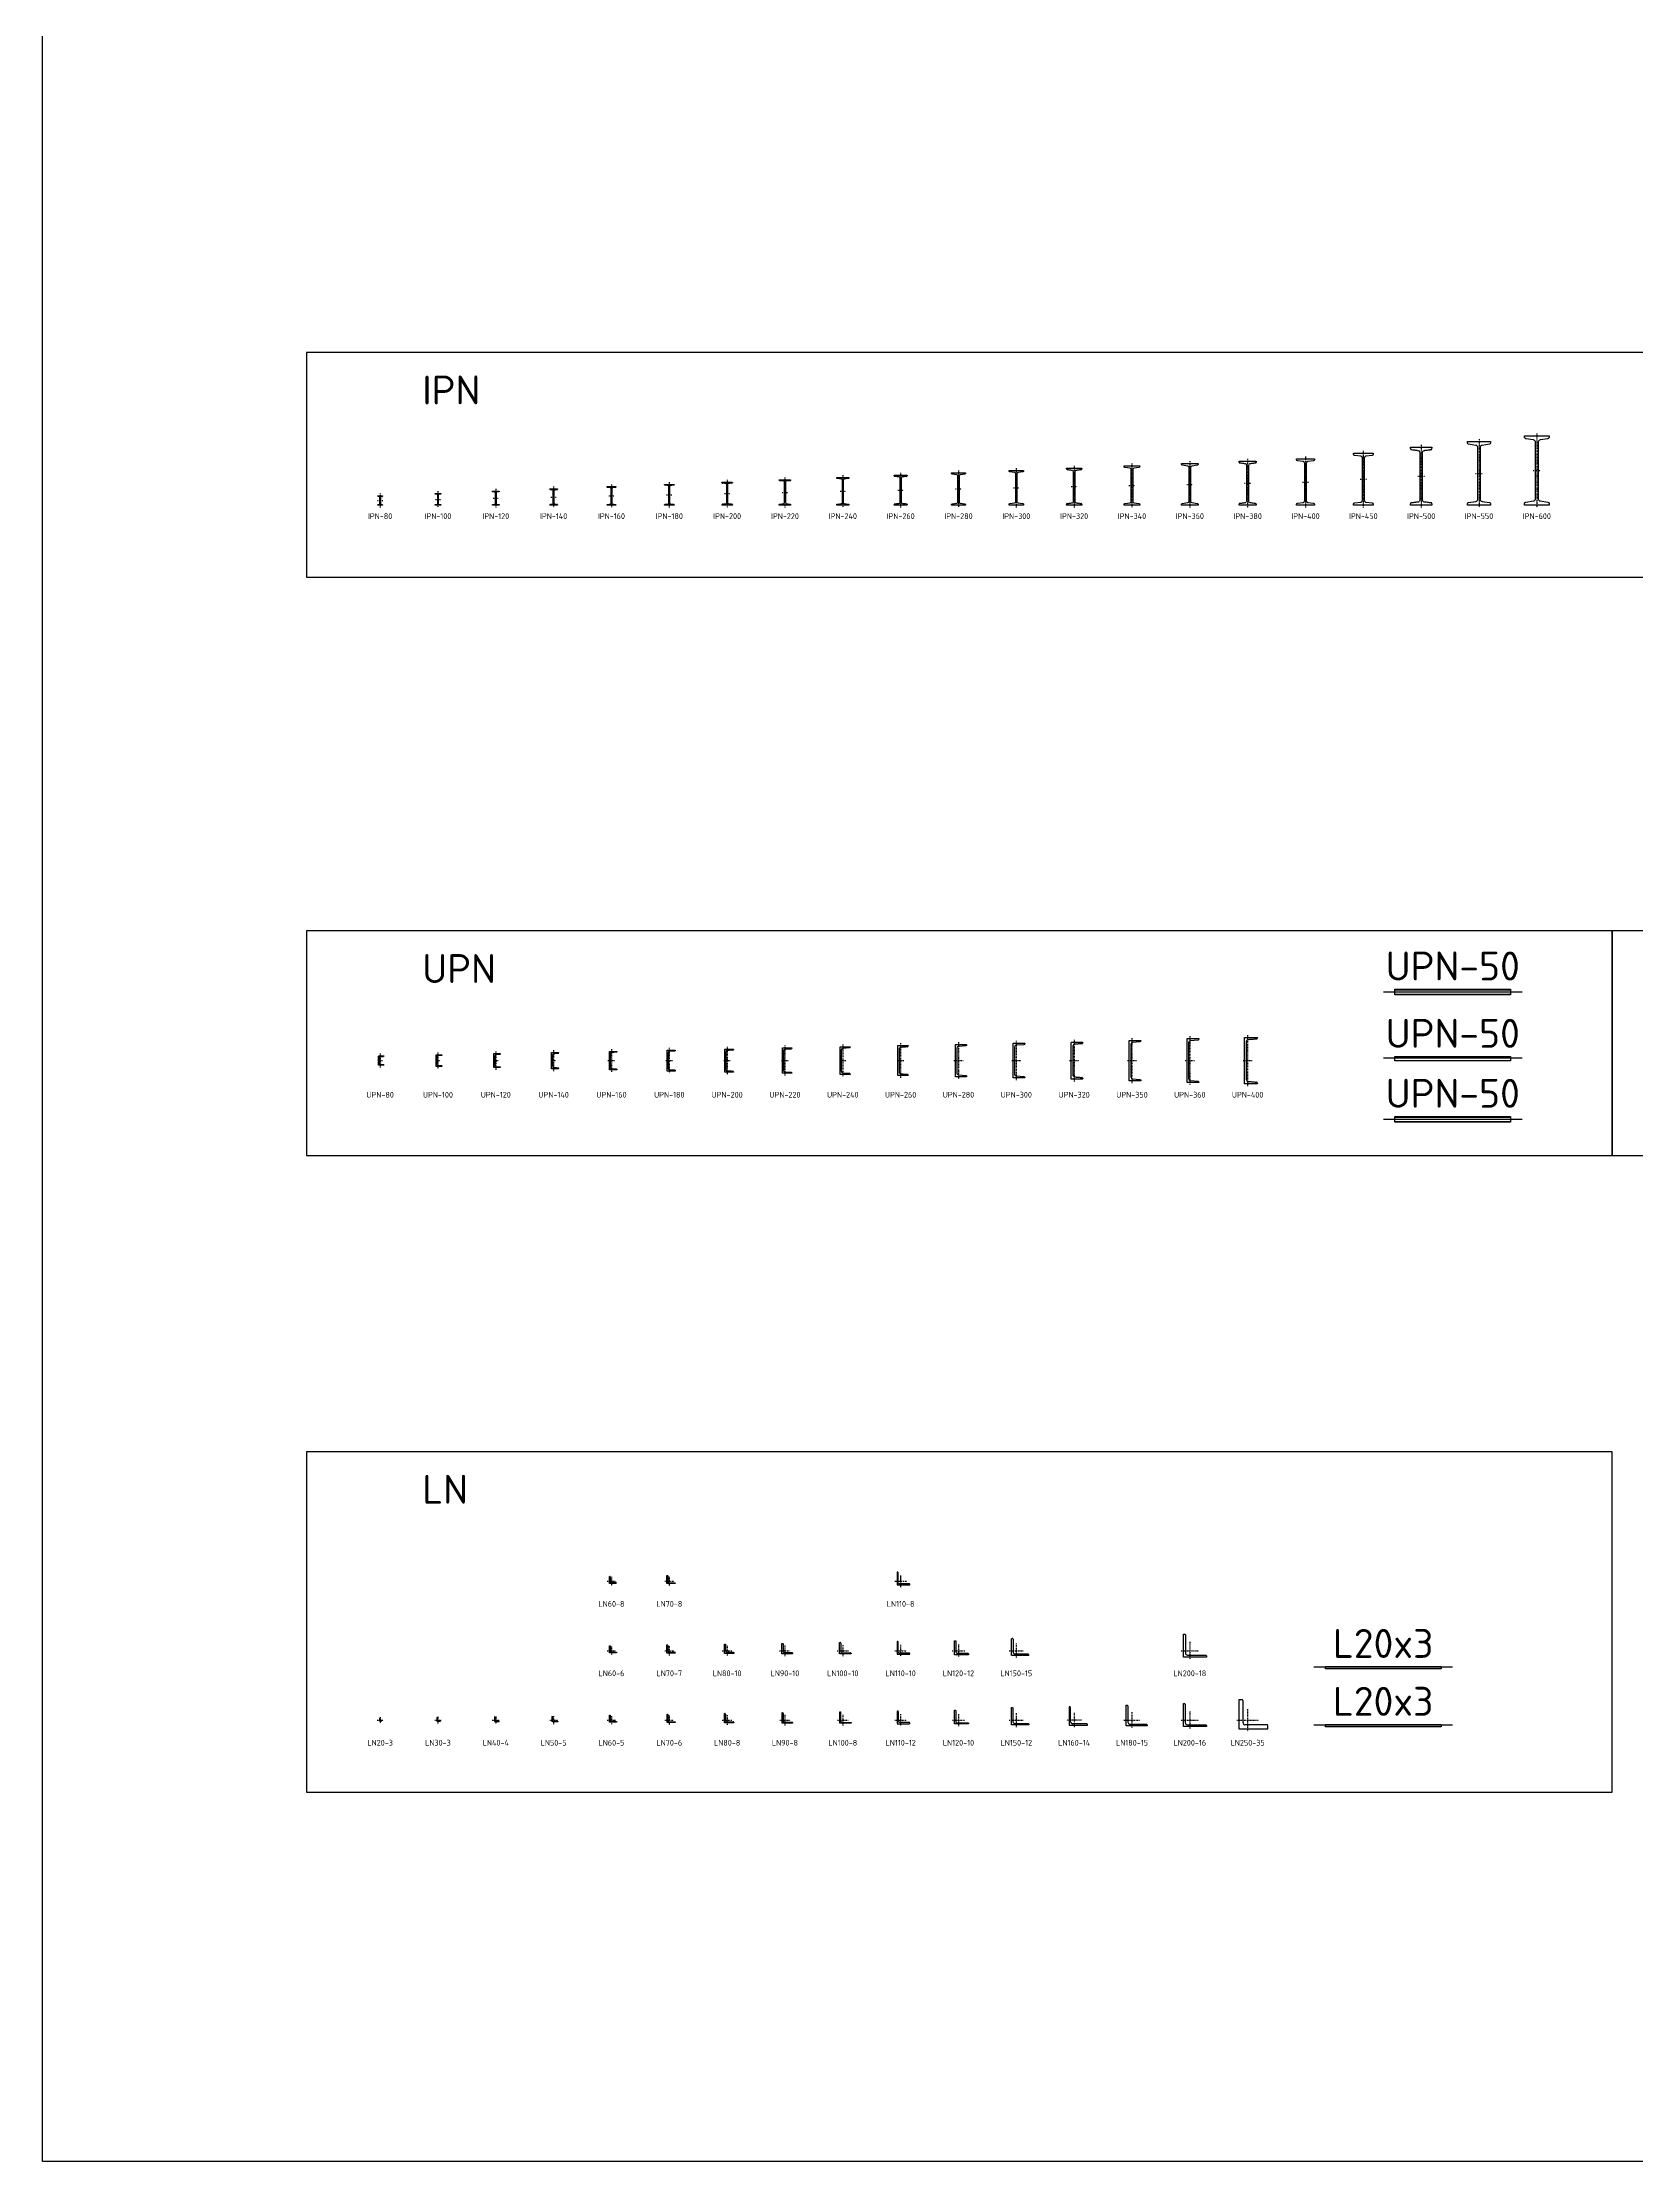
# Model space of a CAD drawing. Header units: millimetres. Extents: x 9508 to 4213564, y -7782 to 156074.
# Drawn here: x 118148 to 131930, y 70498 to 88812 of the extents above; entities that cross this region are included whole.
import ezdxf
from ezdxf.enums import TextEntityAlignment as Align

# ---------------------------------------------------------------- set-up
doc = ezdxf.new("R2010")
doc.units = ezdxf.units.MM
for name, pattern in [('ACAD_ISO10W100', [18, 12, -3, 0, -3]), ('LÍNEAS_OCULTAS2', [4.7625, 3.175, -1.5875]), ('TRAZO_Y_PUNTO2', [12.7, 6.35, -3.175, 0, -3.175])]:
    doc.linetypes.add(name, pattern=pattern)
for name, color, linetype in [('035', 7, 'Continuous'), ('EJES METALICA', 9, 'TRAZO_Y_PUNTO2'), ('EJES SEC', 9, 'TRAZO_Y_PUNTO2'), ('METALICA', 3, 'Continuous'), ('OCULTAS', 1, 'LÍNEAS_OCULTAS2'), ('OCULTAS METALICA', 1, 'LÍNEAS_OCULTAS2'), ('SECCION', 4, 'Continuous'), ('TEXTO', 30, 'Continuous'), ('TEXTO METALICA', 30, 'Continuous')]:
    doc.layers.add(name, color=color, linetype=linetype)
doc.styles.add('ISOCPEUR', font='isocpeur.ttf')
doc.styles.add('TEX_1-100', font='isocpeur.ttf', dxfattribs={"height": 200})
doc.styles.add('TEX_1-20', font='isocpeur.ttf', dxfattribs={"height": 40})

# ---------------------------------------------------------------- blocks, each defined once
blk = doc.blocks.new('UPN-80')
at = {"color": 0, "linetype": 'ByBlock'}
blk.add_lwpolyline([(-8, -23, 0.391021), (-1, -31), (27, -34, -0.391021), (31, -37), (31, -40), (-14, -40), (-14, 40), (31, 40), (31, 37, -0.391021), (27, 34), (-1, 31, 0.391021), (-8, 23)], format="xyb", close=True, dxfattribs=at)
at = {"layer": 'EJES SEC'}
for p, q in [((-20, 0), (20, 0)), ((0, 60), (0, -60))]:
    blk.add_line(p, q, dxfattribs=at)
blk = doc.blocks.new('UPN-100')
at = {"color": 0, "linetype": 'ByBlock'}
blk.add_lwpolyline([(-2, -41), (30, -43, -0.391021), (34, -48), (34, -50), (-15, -50), (-15, 50), (34, 50), (34, 48, -0.391021), (30, 43), (-2, 41, 0.391021), (-10, 32), (-10, -32, 0.391021)], format="xyb", close=True, dxfattribs=at)
at = {"layer": 'EJES SEC'}
for p, q in [((-20, 0), (20, 0)), ((0, 70), (0, -70))]:
    blk.add_line(p, q, dxfattribs=at)
blk = doc.blocks.new('UPN-120')
at = {"color": 0, "linetype": 'ByBlock'}
blk.add_lwpolyline([(-9, -41, 0.391021), (-1, -50), (35, -53, -0.391021), (39, -57), (39, -60), (-16, -60), (-16, 60), (39, 60), (39, 57, -0.391021), (35, 53), (-1, 50, 0.391021), (-9, 41)], format="xyb", close=True, dxfattribs=at)
at = {"layer": 'EJES SEC'}
for p, q in [((-20, 0), (20, 0)), ((0, 80), (0, -80))]:
    blk.add_line(p, q, dxfattribs=at)
blk = doc.blocks.new('UPN-140')
at = {"color": 0, "linetype": 'ByBlock'}
blk.add_lwpolyline([(-10, -49, 0.391021), (-1, -59), (38, -62, -0.391021), (43, -67), (43, -70), (-17, -70), (-17, 70), (43, 70), (43, 67, -0.391021), (38, 62), (-1, 59, 0.391021), (-10, 49)], format="xyb", close=True, dxfattribs=at)
at = {"layer": 'EJES SEC'}
for p, q in [((-20, 0), (20, 0)), ((0, 90), (0, -90))]:
    blk.add_line(p, q, dxfattribs=at)
blk = doc.blocks.new('UPN-160')
at = {"color": 0, "linetype": 'ByBlock'}
blk.add_lwpolyline([(-11, -58, 0.391021), (-1, -68), (42, -72, -0.391021), (47, -77), (47, -80), (-18, -80), (-18, 80), (47, 80), (47, 77, -0.391021), (42, 72), (-1, 68, 0.391021), (-11, 58)], format="xyb", close=True, dxfattribs=at)
at = {"layer": 'EJES SEC'}
for p, q in [((-30, 0), (30, 0)), ((0, 100), (0, -100))]:
    blk.add_line(p, q, dxfattribs=at)
blk = doc.blocks.new('UPN-180')
at = {"color": 0, "linetype": 'ByBlock'}
blk.add_lwpolyline([(-1, -78), (46, -81, -0.391021), (51, -87), (51, -90), (-19, -90), (-19, 90), (51, 90), (51, 87, -0.391021), (46, 81), (-1, 78, 0.391021), (-11, 67), (-11, -67, 0.391021)], format="xyb", close=True, dxfattribs=at)
at = {"layer": 'EJES SEC'}
for p, q in [((-30, 0), (30, 0)), ((0, 110), (0, -110))]:
    blk.add_line(p, q, dxfattribs=at)
blk = doc.blocks.new('UPN-200')
at = {"color": 0, "linetype": 'ByBlock'}
blk.add_lwpolyline([(-12, -76, 0.391021), (-1, -87), (49, -91, -0.391021), (55, -97), (55, -100), (-20, -100), (-20, 100), (55, 100), (55, 97, -0.391021), (49, 91), (-1, 87, 0.391021), (-12, 76)], format="xyb", close=True, dxfattribs=at)
at = {"layer": 'EJES SEC'}
for p, q in [((-30, 0), (30, 0)), ((0, 120), (0, -120))]:
    blk.add_line(p, q, dxfattribs=at)
blk = doc.blocks.new('UPN-220')
at = {"color": 0, "linetype": 'ByBlock'}
blk.add_lwpolyline([(-12, -83, 0.391021), (-1, -96), (53, -100, -0.391021), (59, -107), (59, -110), (-21, -110), (-21, 110), (59, 110), (59, 107, -0.391021), (53, 100), (-1, 96, 0.391021), (-12, 83)], format="xyb", close=True, dxfattribs=at)
at = {"layer": 'EJES SEC'}
for p, q in [((-30, 0), (30, 0)), ((0, 130), (0, -130))]:
    blk.add_line(p, q, dxfattribs=at)
blk = doc.blocks.new('UPN-240')
at = {"color": 0, "linetype": 'ByBlock'}
blk.add_lwpolyline([(-13, -92, 0.391021), (-1, -105), (57, -110, -0.391021), (63, -116), (63, -120), (-22, -120), (-22, 120), (63, 120), (63, 116, -0.391021), (57, 110), (-1, 105, 0.391021), (-13, 92)], format="xyb", close=True, dxfattribs=at)
at = {"layer": 'EJES SEC'}
for p, q in [((-30, 0), (30, 0)), ((0, 140), (0, -140))]:
    blk.add_line(p, q, dxfattribs=at)
blk = doc.blocks.new('UPN-260')
at = {"color": 0, "linetype": 'ByBlock'}
blk.add_lwpolyline([(-14, -100, 0.391021), (-1, -114), (60, -119, -0.391021), (66, -126), (66, -130), (-24, -130), (-24, 130), (66, 130), (66, 126, -0.391021), (60, 119), (-1, 114, 0.391021), (-14, 100)], format="xyb", close=True, dxfattribs=at)
at = {"layer": 'EJES SEC'}
for p, q in [((-30, 0), (30, 0)), ((0, 150), (0, -150))]:
    blk.add_line(p, q, dxfattribs=at)
blk = doc.blocks.new('UPN-280')
at = {"color": 0, "linetype": 'ByBlock'}
blk.add_lwpolyline([(-15, -108, 0.391021), (-1, -123), (63, -128, -0.391021), (70, -136), (70, -140), (-25, -140), (-25, 140), (70, 140), (70, 136, -0.391021), (63, 128), (-1, 123, 0.391021), (-15, 108)], format="xyb", close=True, dxfattribs=at)
at = {"layer": 'EJES SEC'}
for p, q in [((-40, 0), (40, 0)), ((0, 160), (0, -160))]:
    blk.add_line(p, q, dxfattribs=at)
blk = doc.blocks.new('UPN-300')
at = {"color": 0, "linetype": 'ByBlock'}
blk.add_lwpolyline([(-17, -116, 0.391021), (-2, -132), (66, -137, -0.391021), (73, -145), (73, -150), (-27, -150), (-27, 150), (73, 150), (73, 145, -0.391021), (66, 137), (-2, 132, 0.391021), (-17, 116)], format="xyb", close=True, dxfattribs=at)
at = {"layer": 'EJES SEC'}
for p, q in [((-40, 0), (40, 0)), ((0, 170), (0, -170))]:
    blk.add_line(p, q, dxfattribs=at)
blk = doc.blocks.new('UPN-320')
at = {"color": 0, "linetype": 'ByBlock'}
blk.add_lwpolyline([(-12, -123, 0.391021), (4, -141), (66, -146, -0.391021), (74, -155), (74, -160), (-26, -160), (-26, 160), (74, 160), (74, 155, -0.391021), (66, 146), (4, 141, 0.391021), (-12, 123)], format="xyb", close=True, dxfattribs=at)
at = {"layer": 'EJES SEC'}
for p, q in [((-40, 0), (40, 0)), ((0, 180), (0, -180))]:
    blk.add_line(p, q, dxfattribs=at)
blk = doc.blocks.new('UPN-350')
at = {"color": 0, "linetype": 'ByBlock'}
blk.add_lwpolyline([(-10, -141, 0.391021), (5, -157), (69, -162, -0.391021), (76, -170), (76, -175), (-24, -175), (-24, 175), (76, 175), (76, 170, -0.391021), (69, 162), (5, 157, 0.391021), (-10, 141)], format="xyb", close=True, dxfattribs=at)
at = {"layer": 'EJES SEC'}
for p, q in [((0, 195), (0, -195)), ((-40, 0), (40, 0))]:
    blk.add_line(p, q, dxfattribs=at)
blk = doc.blocks.new('UPN-360')
at = {"color": 0, "linetype": 'ByBlock'}
blk.add_lwpolyline([(-10, -156, 0.391021), (4, -172), (71, -177, -0.391021), (78, -185), (78, -190), (-24, -190), (-24, 190), (78, 190), (78, 185, -0.391021), (71, 177), (4, 172, 0.391021), (-10, 156)], format="xyb", close=True, dxfattribs=at)
at = {"layer": 'EJES SEC'}
for p, q in [((0, 210), (0, -210)), ((-40, 0), (40, 0))]:
    blk.add_line(p, q, dxfattribs=at)
blk = doc.blocks.new('UPN-400')
at = {"color": 0, "linetype": 'ByBlock'}
blk.add_lwpolyline([(-12, -162, 0.391021), (4, -180), (75, -186, -0.391021), (84, -195), (84, -200), (-26, -200), (-26, 200), (84, 200), (84, 195, -0.391021), (75, 186), (4, 180, 0.391021), (-12, 162)], format="xyb", close=True, dxfattribs=at)
at = {"layer": 'EJES SEC'}
for p, q in [((0, 220), (0, -220)), ((-40, 0), (40, 0))]:
    blk.add_line(p, q, dxfattribs=at)
blk = doc.blocks.new('UPNalzado estrecho')
at = {"color": 0, "linetype": 'ByBlock'}
blk.add_lwpolyline([(0, 0.0137), (1, 0.0137), (1, -0.0243), (0, -0.0243)], close=True, dxfattribs=at)
at = {"layer": 'EJES METALICA'}
blk.add_line((1.1, 0), (-0.1, 0), dxfattribs=at)
at = {"layer": 'OCULTAS METALICA'}
blk.add_line((0, 0.0087), (1, 0.0087), dxfattribs=at)
at = {"layer": 'TEXTO METALICA', "style": 'ISOCPEUR'}
blk.add_text('UPN-50', height=0.25, dxfattribs=at).set_placement((0.5, 0.0137), align=Align.BOTTOM_CENTER)
blk = doc.blocks.new('LN-50-5')
at = {"color": 0, "linetype": 'ByBlock'}
blk.add_lwpolyline([(32.5, -9, -0.4142136), (36, -12.5), (36, -14), (-14, -14), (-14, 36), (-12.5, 36, -0.4142136), (-9, 32.5), (-9, -2, 0.4142136), (-2, -9)], format="xyb", close=True, dxfattribs=at)
at = {"layer": 'EJES SEC'}
for p, q in [((-34, 0), (34, 0)), ((0, 34), (0, -34))]:
    blk.add_line(p, q, dxfattribs=at)
blk = doc.blocks.new('LN-60-6')
at = {"color": 0, "linetype": 'ByBlock'}
blk.add_lwpolyline([(-17, -17), (-17, 43), (-15, 43, -0.414214), (-11, 39), (-11, -3, 0.414214), (-3, -11), (39, -11, -0.414214), (43, -15), (43, -17)], format="xyb", close=True, dxfattribs=at)
at = {"layer": 'EJES SEC'}
for p, q in [((-37, 0), (37, 0)), ((0, 37), (0, -37))]:
    blk.add_line(p, q, dxfattribs=at)
blk = doc.blocks.new('LN-70-7')
at = {"color": 0, "linetype": 'ByBlock'}
blk.add_lwpolyline([(-20, -20), (-20, 50), (-17, 50, -0.414214), (-13, 46), (-13, -4, 0.414214), (-4, -13), (46, -13, -0.414214), (50, -17), (50, -20)], format="xyb", close=True, dxfattribs=at)
at = {"layer": 'EJES SEC'}
for p, q in [((-40, 0), (40, 0)), ((0, 40), (0, -40))]:
    blk.add_line(p, q, dxfattribs=at)
blk = doc.blocks.new('LN-80-8')
at = {"color": 0, "linetype": 'ByBlock'}
blk.add_lwpolyline([(-23, -23), (-23, 57), (-20, 57, -0.414214), (-15, 52), (-15, -5, 0.414214), (-5, -15), (52, -15, -0.414214), (57, -20), (57, -23)], format="xyb", close=True, dxfattribs=at)
at = {"layer": 'EJES SEC'}
for p, q in [((0, 43), (0, -43)), ((-43, 0), (43, 0))]:
    blk.add_line(p, q, dxfattribs=at)
blk = doc.blocks.new('LN-120-12')
at = {"color": 0, "linetype": 'ByBlock', "ltscale": 5}
blk.add_lwpolyline([(-34, -34), (-34, 86), (-29, 86, -0.414214), (-22, 80), (-22, -9, 0.414214), (-9, -22), (80, -22, -0.414214), (86, -29), (86, -34)], format="xyb", close=True, dxfattribs=at)
at = {"layer": 'EJES SEC'}
for p, q in [((-54, 0), (54, 0)), ((0, 54), (0, -54))]:
    blk.add_line(p, q, dxfattribs=at)
blk = doc.blocks.new('*U235')
at = {"color": 0, "linetype": 'ByBlock'}
blk.add_line((0, 0.00296), (1, 0.00296), dxfattribs=at)
blk.add_lwpolyline([(0, 0.00596), (1, 0.00596), (1, -0.01404), (0, -0.01404)], close=True, dxfattribs=at)
at = {"layer": 'EJES METALICA'}
blk.add_line((1.1, 0), (-0.1, 0), dxfattribs=at)
at = {"layer": 'TEXTO METALICA', "style": 'ISOCPEUR'}
blk.add_text('L20x3', height=0.25, dxfattribs=at).set_placement((0.5, 0.00596), align=Align.BOTTOM_CENTER)
blk = doc.blocks.new('IPN-80')
at = {"color": 0, "linetype": 'ByBlock'}
blk.add_lwpolyline([(-21, -40), (-21, -38, -0.374036), (-19, -35), (-5, -33, 0.374036), (-2, -30), (-2, 30, 0.374036), (-5, 33), (-19, 35, -0.374036), (-21, 38), (-21, 40), (21, 40), (21, 38, -0.374036), (19, 35), (5, 33, 0.374036), (2, 30), (2, -30, 0.374036), (5, -33), (19, -35, -0.374036), (21, -38), (21, -40)], format="xyb", close=True, dxfattribs=at)
at = {"layer": 'EJES SEC'}
for p, q in [((-22, 0), (22, 0)), ((0, 60), (0, -60))]:
    blk.add_line(p, q, dxfattribs=at)
blk = doc.blocks.new('IPN-100')
at = {"color": 0, "linetype": 'ByBlock'}
blk.add_lwpolyline([(-25, -50), (-25, -47, -0.374036), (-23, -45), (-6, -42, 0.374036), (-2, -38), (-2, 38, 0.374036), (-6, 42), (-23, 45, -0.374036), (-25, 47), (-25, 50), (25, 50), (25, 47, -0.374036), (23, 45), (6, 42, 0.374036), (2, 38), (2, -38, 0.374036), (6, -42), (23, -45, -0.374036), (25, -47), (25, -50)], format="xyb", close=True, dxfattribs=at)
at = {"layer": 'EJES SEC'}
for p, q in [((-22, 0), (22, 0)), ((0, 70), (0, -70))]:
    blk.add_line(p, q, dxfattribs=at)
blk = doc.blocks.new('IPN-120')
at = {"color": 0, "linetype": 'ByBlock'}
blk.add_lwpolyline([(-29, -60), (-29, -57, -0.374036), (-26, -54), (-7, -51, 0.374036), (-3, -46), (-3, 46, 0.374036), (-7, 51), (-26, 54, -0.374036), (-29, 57), (-29, 60), (29, 60), (29, 57, -0.374036), (26, 54), (7, 51, 0.374036), (3, 46), (3, -46, 0.374036), (7, -51), (26, -54, -0.374036), (29, -57), (29, -60)], format="xyb", close=True, dxfattribs=at)
at = {"layer": 'EJES SEC'}
for p, q in [((-23, 0), (23, 0)), ((0, 80), (0, -80))]:
    blk.add_line(p, q, dxfattribs=at)
blk = doc.blocks.new('IPN-140')
at = {"color": 0, "linetype": 'ByBlock'}
blk.add_lwpolyline([(33, -70), (-33, -70), (-33, -67, -0.374036), (-30, -63), (-8, -60, 0.374036), (-3, -55), (-3, 55, 0.374036), (-8, 60), (-30, 63, -0.374036), (-33, 67), (-33, 70), (33, 70), (33, 67, -0.374036), (30, 63), (8, 60, 0.374036), (3, 55), (3, -55, 0.374036), (8, -60), (30, -63, -0.374036), (33, -67)], format="xyb", close=True, dxfattribs=at)
at = {"layer": 'EJES SEC'}
for p, q in [((-23, 0), (23, 0)), ((0, 90), (0, -90))]:
    blk.add_line(p, q, dxfattribs=at)
blk = doc.blocks.new('IPN-160')
at = {"color": 0, "linetype": 'ByBlock'}
blk.add_lwpolyline([(37, -80), (-37, -80), (-37, -76, -0.374036), (-34, -73), (-9, -69, 0.374036), (-3, -63), (-3, 63, 0.374036), (-9, 69), (-34, 73, -0.374036), (-37, 76), (-37, 80), (37, 80), (37, 76, -0.374036), (34, 73), (9, 69, 0.374036), (3, 63), (3, -63, 0.374036), (9, -69), (34, -73, -0.374036), (37, -76)], format="xyb", close=True, dxfattribs=at)
at = {"layer": 'EJES SEC'}
for p, q in [((-23, 0), (23, 0)), ((0, 100), (0, -100))]:
    blk.add_line(p, q, dxfattribs=at)
blk = doc.blocks.new('IPN-180')
at = {"color": 0, "linetype": 'ByBlock'}
blk.add_lwpolyline([(41, -90), (-41, -90), (-41, -86, -0.374036), (-37, -82), (-9, -78, 0.374036), (-3, -71), (-3, 71, 0.374036), (-9, 78), (-37, 82, -0.374036), (-41, 86), (-41, 90), (41, 90), (41, 86, -0.374036), (37, 82), (9, 78, 0.374036), (3, 71), (3, -71, 0.374036), (9, -78), (37, -82, -0.374036), (41, -86)], format="xyb", close=True, dxfattribs=at)
at = {"layer": 'EJES SEC'}
for p, q in [((-23, 0), (23, 0)), ((0, 110), (0, -110))]:
    blk.add_line(p, q, dxfattribs=at)
blk = doc.blocks.new('IPN-200')
at = {"color": 0, "linetype": 'ByBlock'}
blk.add_lwpolyline([(45, -100), (-45, -100), (-45, -96, -0.374036), (-41, -91), (-10, -87, 0.374036), (-4, -80), (-4, 80, 0.374036), (-10, 87), (-41, 91, -0.374036), (-45, 96), (-45, 100), (45, 100), (45, 96, -0.374036), (41, 91), (10, 87, 0.374036), (4, 80), (4, -80, 0.374036), (10, -87), (41, -91, -0.374036), (45, -96)], format="xyb", close=True, dxfattribs=at)
at = {"layer": 'EJES SEC'}
for p, q in [((-24, 0), (24, 0)), ((0, 120), (0, -120))]:
    blk.add_line(p, q, dxfattribs=at)
blk = doc.blocks.new('IPN-220')
at = {"color": 0, "linetype": 'ByBlock'}
blk.add_lwpolyline([(-49, -105, -0.374036), (-45, -101), (-11, -96, 0.374036), (-4, -88), (-4, 88, 0.374036), (-11, 96), (-45, 101, -0.374036), (-49, 105), (-49, 110), (49, 110), (49, 105, -0.374036), (45, 101), (11, 96, 0.374036), (4, 88), (4, -88, 0.374036), (11, -96), (45, -101, -0.374036), (49, -105), (49, -110), (-49, -110)], format="xyb", close=True, dxfattribs=at)
at = {"layer": 'EJES SEC'}
for p, q in [((-24, 0), (24, 0)), ((0, 130), (0, -130))]:
    blk.add_line(p, q, dxfattribs=at)
blk = doc.blocks.new('IPN-240')
at = {"color": 0, "linetype": 'ByBlock'}
blk.add_lwpolyline([(53, -120), (-53, -120), (-53, -115, -0.374036), (-49, -110), (-12, -105, 0.374036), (-4, -96), (-4, 96, 0.374036), (-12, 105), (-49, 110, -0.374036), (-53, 115), (-53, 120), (53, 120), (53, 115, -0.374036), (49, 110), (12, 105, 0.374036), (4, 96), (4, -96, 0.374036), (12, -105), (49, -110, -0.374036), (53, -115)], format="xyb", close=True, dxfattribs=at)
at = {"layer": 'EJES SEC'}
for p, q in [((-24, 0), (24, 0)), ((0, 140), (0, -140))]:
    blk.add_line(p, q, dxfattribs=at)
blk = doc.blocks.new('IPN-260')
at = {"color": 0, "linetype": 'ByBlock'}
blk.add_lwpolyline([(57, -130), (-57, -130), (-57, -125, -0.374036), (-52, -119), (-13, -114, 0.374036), (-5, -104), (-5, 104, 0.374036), (-13, 114), (-52, 119, -0.374036), (-57, 125), (-57, 130), (57, 130), (57, 125, -0.374036), (52, 119), (13, 114, 0.374036), (5, 104), (5, -104, 0.374036), (13, -114), (52, -119, -0.374036), (57, -125)], format="xyb", close=True, dxfattribs=at)
at = {"layer": 'EJES SEC'}
for p, q in [((-25, 0), (25, 0)), ((0, 150), (0, -150))]:
    blk.add_line(p, q, dxfattribs=at)
blk = doc.blocks.new('IPN-280')
at = {"color": 0, "linetype": 'ByBlock'}
blk.add_lwpolyline([(60, -140), (-60, -140), (-60, -134, -0.374036), (-54, -128), (-14, -123, 0.374036), (-5, -113), (-5, 113, 0.374036), (-14, 123), (-54, 128, -0.374036), (-60, 134), (-60, 140), (60, 140), (60, 134, -0.374036), (54, 128), (14, 123, 0.374036), (5, 113), (5, -113, 0.374036), (14, -123), (54, -128, -0.374036), (60, -134)], format="xyb", close=True, dxfattribs=at)
at = {"layer": 'EJES SEC'}
for p, q in [((-25, 0), (25, 0)), ((0, 160), (0, -160))]:
    blk.add_line(p, q, dxfattribs=at)
blk = doc.blocks.new('IPN-300')
at = {"color": 0, "linetype": 'ByBlock'}
blk.add_lwpolyline([(62, -150), (-62, -150), (-62, -144, -0.374036), (-57, -137), (-15, -131, 0.374036), (-5, -121), (-5, 121, 0.374036), (-15, 131), (-57, 137, -0.374036), (-62, 144), (-62, 150), (62, 150), (62, 144, -0.374036), (57, 137), (15, 131, 0.374036), (5, 121), (5, -121, 0.374036), (15, -131), (57, -137, -0.374036), (62, -144)], format="xyb", close=True, dxfattribs=at)
at = {"layer": 'EJES SEC'}
for p, q in [((-25, 0), (25, 0)), ((0, 170), (0, -170))]:
    blk.add_line(p, q, dxfattribs=at)
blk = doc.blocks.new('IPN-320')
at = {"color": 0, "linetype": 'ByBlock'}
blk.add_lwpolyline([(66, -160), (-66, -160), (-66, -153, -0.374036), (-60, -146), (-16, -140, 0.374036), (-6, -129), (-6, 129, 0.374036), (-16, 140), (-60, 146, -0.374036), (-66, 153), (-66, 160), (66, 160), (66, 153, -0.374036), (60, 146), (16, 140, 0.374036), (6, 129), (6, -129, 0.374036), (16, -140), (60, -146, -0.374036), (66, -153)], format="xyb", close=True, dxfattribs=at)
at = {"layer": 'EJES SEC'}
for p, q in [((-26, 0), (26, 0)), ((0, 180), (0, -180))]:
    blk.add_line(p, q, dxfattribs=at)
blk = doc.blocks.new('IPN-340')
at = {"color": 0, "linetype": 'ByBlock'}
blk.add_lwpolyline([(68, -170), (-68, -170), (-68, -163, -0.374036), (-62, -156), (-17, -149, 0.374036), (-6, -137), (-6, 137, 0.374036), (-17, 149), (-62, 156, -0.374036), (-68, 163), (-68, 170), (68, 170), (68, 163, -0.374036), (62, 156), (17, 149, 0.374036), (6, 137), (6, -137, 0.374036), (17, -149), (62, -156, -0.374036), (68, -163)], format="xyb", close=True, dxfattribs=at)
at = {"layer": 'EJES SEC'}
for p, q in [((0, 190), (0, -190)), ((-26, 0), (26, 0))]:
    blk.add_line(p, q, dxfattribs=at)
blk = doc.blocks.new('IPN-360')
at = {"color": 0, "linetype": 'ByBlock'}
blk.add_lwpolyline([(72, -180), (-72, -180), (-72, -172, -0.374036), (-65, -165), (-18, -158, 0.374036), (-6, -145), (-6, 145, 0.374036), (-18, 158), (-65, 165, -0.374036), (-72, 172), (-72, 180), (72, 180), (72, 172, -0.374036), (65, 165), (18, 158, 0.374036), (6, 145), (6, -145, 0.374036), (18, -158), (65, -165, -0.374036), (72, -172)], format="xyb", close=True, dxfattribs=at)
at = {"layer": 'EJES SEC'}
for p, q in [((0, 200), (0, -200)), ((-26, 0), (26, 0))]:
    blk.add_line(p, q, dxfattribs=at)
blk = doc.blocks.new('IPN-380')
at = {"color": 0, "linetype": 'ByBlock'}
blk.add_lwpolyline([(74, -190), (-74, -190), (-74, -182, -0.374036), (-67, -174), (-19, -167, 0.374036), (-7, -153), (-7, 153, 0.374036), (-19, 167), (-67, 174, -0.374036), (-74, 182), (-74, 190), (74, 190), (74, 182, -0.374036), (67, 174), (19, 167, 0.374036), (7, 153), (7, -153, 0.374036), (19, -167), (67, -174, -0.374036), (74, -182)], format="xyb", close=True, dxfattribs=at)
at = {"layer": 'EJES SEC'}
for p, q in [((0, 210), (0, -210)), ((-27, 0), (27, 0))]:
    blk.add_line(p, q, dxfattribs=at)
blk = doc.blocks.new('IPN-400')
at = {"color": 0, "linetype": 'ByBlock'}
blk.add_lwpolyline([(77, -200), (-77, -200), (-77, -191, -0.374036), (-70, -183), (-20, -176, 0.374036), (-7, -161), (-7, 161, 0.374036), (-20, 176), (-70, 183, -0.374036), (-77, 191), (-77, 200), (77, 200), (77, 191, -0.374036), (70, 183), (20, 176, 0.374036), (7, 161), (7, -161, 0.374036), (20, -176), (70, -183, -0.374036), (77, -191)], format="xyb", close=True, dxfattribs=at)
at = {"layer": 'EJES SEC'}
for p, q in [((0, 220), (0, -220)), ((-27, 0), (27, 0))]:
    blk.add_line(p, q, dxfattribs=at)
blk = doc.blocks.new('IPN-450')
at = {"color": 0, "linetype": 'ByBlock'}
blk.add_lwpolyline([(85, -225), (-85, -225), (-85, -215, -0.374036), (-77, -205), (-22, -198, 0.374036), (-8, -182), (-8, 182, 0.374036), (-22, 198), (-77, 205, -0.374036), (-85, 215), (-85, 225), (85, 225), (85, 215, -0.374036), (77, 205), (22, 198, 0.374036), (8, 182), (8, -182, 0.374036), (22, -198), (77, -205, -0.374036), (85, -215)], format="xyb", close=True, dxfattribs=at)
at = {"layer": 'EJES SEC'}
for p, q in [((0, 245), (0, -245)), ((-28, 0), (28, 0))]:
    blk.add_line(p, q, dxfattribs=at)
blk = doc.blocks.new('IPN-500')
at = {"color": 0, "linetype": 'ByBlock'}
blk.add_lwpolyline([(92, -250), (-92, -250), (-92, -239, -0.374036), (-83, -228), (-25, -220, 0.374036), (-9, -202), (-9, 202, 0.374036), (-25, 220), (-83, 228, -0.374036), (-92, 239), (-92, 250), (92, 250), (92, 239, -0.374036), (83, 228), (25, 220, 0.374036), (9, 202), (9, -202, 0.374036), (25, -220), (83, -228, -0.374036), (92, -239)], format="xyb", close=True, dxfattribs=at)
at = {"layer": 'EJES SEC'}
for p, q in [((0, 270), (0, -270)), ((-29, 0), (29, 0))]:
    blk.add_line(p, q, dxfattribs=at)
blk = doc.blocks.new('IPN-550')
at = {"color": 0, "linetype": 'ByBlock'}
blk.add_lwpolyline([(100, -275), (-100, -275), (-100, -262, -0.374036), (-90, -251), (-26, -242, 0.374036), (-10, -223), (-10, 223, 0.374036), (-26, 242), (-90, 251, -0.374036), (-100, 262), (-100, 275), (100, 275), (100, 262, -0.374036), (90, 251), (26, 242, 0.374036), (9, 223), (9, -223, 0.374036), (26, -242), (90, -251, -0.374036), (100, -262)], format="xyb", close=True, dxfattribs=at)
at = {"layer": 'EJES SEC'}
for p, q in [((0, 295), (0, -295)), ((-30, 0), (29, 0))]:
    blk.add_line(p, q, dxfattribs=at)
blk = doc.blocks.new('IPN-600')
at = {"color": 0, "linetype": 'ByBlock'}
blk.add_lwpolyline([(108, -300), (-108, -300), (-108, -286, -0.374036), (-96, -274), (-29, -264, 0.374036), (-11, -243), (-11, 243, 0.374036), (-29, 264), (-96, 274, -0.374036), (-108, 286), (-108, 300), (108, 300), (108, 286, -0.374036), (96, 274), (29, 264, 0.374036), (11, 243), (11, -243, 0.374036), (29, -264), (96, -274, -0.374036), (108, -286)], format="xyb", close=True, dxfattribs=at)
at = {"layer": 'EJES SEC'}
for p, q in [((0, 320), (0, -320)), ((-31, 0), (31, 0))]:
    blk.add_line(p, q, dxfattribs=at)
blk = doc.blocks.new('LN-160-14')
at = {"color": 0, "linetype": 'ByBlock'}
blk.add_lwpolyline([(-44.5, 115.5), (-44.5, -44.5), (115.5, -44.5), (115.5, -39, 0.4142136), (107, -30.5), (-13.5, -30.5, -0.4142136), (-30.5, -13.5), (-30.5, 107, 0.4142136), (-39, 115.5)], format="xyb", close=True, dxfattribs=at)
at = {"layer": 'EJES SEC'}
for p, q in [((64.5, 0), (-64.5, 0)), ((0, 64.5), (0, -64.5))]:
    blk.add_line(p, q, dxfattribs=at)
blk = doc.blocks.new('LN-20-3')
at = {"color": 0, "linetype": 'ByBlock'}
blk.add_lwpolyline([(-5.96, 14.04), (-5.96, -5.96), (14.04, -5.96), (14.04, -4.96, 0.41421356), (12.04, -2.96), (0.54, -2.96, -0.41421356), (-2.96, 0.54), (-2.96, 12.04, 0.41421356), (-4.96, 14.04)], format="xyb", close=True, dxfattribs=at)
at = {"layer": 'EJES SEC'}
for p, q in [((-25.96, 0), (25.96, 0)), ((0, 25.96), (0, -25.96))]:
    blk.add_line(p, q, dxfattribs=at)
blk = doc.blocks.new('LN-30-3')
at = {"color": 0, "linetype": 'ByBlock'}
blk.add_lwpolyline([(-8.35, 21.65), (-8.35, -8.35), (21.65, -8.35), (21.65, -7.85, 0.41421356), (19.15, -5.35), (-0.35, -5.35, -0.41421356), (-5.35, -0.35), (-5.35, 19.15, 0.41421356), (-7.85, 21.65)], format="xyb", close=True, dxfattribs=at)
at = {"layer": 'EJES SEC'}
for p, q in [((-28.35, 0), (28.35, 0)), ((0, 28.35), (0, -28.35))]:
    blk.add_line(p, q, dxfattribs=at)
blk = doc.blocks.new('LN-40-4')
at = {"color": 0, "linetype": 'ByBlock'}
blk.add_lwpolyline([(-11.2, 28.8), (-11.2, -11.2), (28.8, -11.2), (28.8, -10.2, 0.4142136), (25.8, -7.2), (-1.2, -7.2, -0.4142136), (-7.2, -1.2), (-7.2, 25.8, 0.4142136), (-10.2, 28.8)], format="xyb", close=True, dxfattribs=at)
at = {"layer": 'EJES SEC'}
for p, q in [((-31.2, 0), (31.2, 0)), ((0, 31.2), (0, -31.2))]:
    blk.add_line(p, q, dxfattribs=at)
blk = doc.blocks.new('LN-60-5')
at = {"color": 0, "linetype": 'ByBlock'}
blk.add_lwpolyline([(-16, -16), (-16, 44), (-15, 44, -0.414214), (-11, 40), (-11, -3, 0.414214), (-3, -11), (40, -11, -0.414214), (44, -15), (44, -16)], format="xyb", close=True, dxfattribs=at)
at = {"layer": 'EJES SEC'}
for p, q in [((-36, 0), (36, 0)), ((0, 36), (0, -36))]:
    blk.add_line(p, q, dxfattribs=at)
blk = doc.blocks.new('LN-60-8')
at = {"color": 0, "linetype": 'ByBlock'}
blk.add_lwpolyline([(-18, -18), (-18, 42), (-14, 42, -0.414214), (-10, 38), (-10, -2, 0.414214), (-2, -10), (38, -10, -0.414214), (42, -14), (42, -18)], format="xyb", close=True, dxfattribs=at)
at = {"layer": 'EJES SEC'}
for p, q in [((-38, 0), (38, 0)), ((0, 38), (0, -38))]:
    blk.add_line(p, q, dxfattribs=at)
blk = doc.blocks.new('LN-70-6')
at = {"color": 0, "linetype": 'ByBlock'}
blk.add_lwpolyline([(-19, -19), (-19, 51), (-18, 51, -0.414214), (-13, 46), (-13, -4, 0.414214), (-4, -13), (46, -13, -0.414214), (51, -18), (51, -19)], format="xyb", close=True, dxfattribs=at)
at = {"layer": 'EJES SEC'}
for p, q in [((-39, 0), (39, 0)), ((0, 39), (0, -39))]:
    blk.add_line(p, q, dxfattribs=at)
blk = doc.blocks.new('LN-70-8')
at = {"color": 0, "linetype": 'ByBlock'}
blk.add_lwpolyline([(-20, -20), (-20, 50), (-17, 50, -0.414214), (-12, 45), (-12, -3, 0.414214), (-3, -12), (45, -12, -0.414214), (50, -17), (50, -20)], format="xyb", close=True, dxfattribs=at)
at = {"layer": 'EJES SEC'}
for p, q in [((-40, 0), (40, 0)), ((0, 40), (0, -40))]:
    blk.add_line(p, q, dxfattribs=at)
blk = doc.blocks.new('LN-80-10')
at = {"color": 0, "linetype": 'ByBlock'}
blk.add_lwpolyline([(-23, -23), (-23, 57), (-18, 57, -0.414214), (-13, 52), (-13, -3, 0.414214), (-3, -13), (52, -13, -0.414214), (57, -18), (57, -23)], format="xyb", close=True, dxfattribs=at)
at = {"layer": 'EJES SEC'}
for p, q in [((-43, 0), (43, 0)), ((0, 43), (0, -43))]:
    blk.add_line(p, q, dxfattribs=at)
blk = doc.blocks.new('LN-90-8')
at = {"color": 0, "linetype": 'ByBlock'}
blk.add_lwpolyline([(-25, -25), (-25, 65), (-22, 65, -0.414214), (-17, 60), (-17, -6, 0.414214), (-6, -17), (60, -17, -0.414214), (65, -22), (65, -25)], format="xyb", close=True, dxfattribs=at)
at = {"layer": 'EJES SEC'}
for p, q in [((-45, 0), (45, 0)), ((0, 45), (0, -45))]:
    blk.add_line(p, q, dxfattribs=at)
blk = doc.blocks.new('LN-90-10')
at = {"color": 0, "linetype": 'ByBlock'}
blk.add_lwpolyline([(-26, -26), (-26, 64), (-21, 64, -0.414214), (-16, 59), (-16, -5, 0.414214), (-5, -16), (59, -16, -0.414214), (64, -21), (64, -26)], format="xyb", close=True, dxfattribs=at)
at = {"layer": 'EJES SEC'}
for p, q in [((-46, 0), (46, 0)), ((0, 46), (0, -46))]:
    blk.add_line(p, q, dxfattribs=at)
blk = doc.blocks.new('LN-100-8')
at = {"color": 0, "linetype": 'ByBlock'}
blk.add_lwpolyline([(-27, -27), (-27, 73), (-25, 73, -0.414214), (-19, 67), (-19, -7, 0.414214), (-7, -19), (67, -19, -0.414214), (73, -25), (73, -27)], format="xyb", close=True, dxfattribs=at)
at = {"layer": 'EJES SEC'}
for p, q in [((-47, 0), (47, 0)), ((0, 47), (0, -47))]:
    blk.add_line(p, q, dxfattribs=at)
blk = doc.blocks.new('LN-120-10')
at = {"color": 0, "linetype": 'ByBlock'}
blk.add_lwpolyline([(-33, -33), (-33, 87), (-30, 87, -0.414214), (-23, 80), (-23, -10, 0.414214), (-10, -23), (80, -23, -0.414214), (87, -30), (87, -33)], format="xyb", close=True, dxfattribs=at)
at = {"layer": 'EJES SEC'}
for p, q in [((-53, 0), (53, 0)), ((0, 53), (0, -53))]:
    blk.add_line(p, q, dxfattribs=at)
blk = doc.blocks.new('LN-150-12')
at = {"color": 0, "linetype": 'ByBlock'}
blk.add_lwpolyline([(-41, -41), (-41, 109), (-37, 109, -0.414214), (-29, 101), (-29, -13, 0.414214), (-13, -29), (101, -29, -0.414214), (109, -37), (109, -41)], format="xyb", close=True, dxfattribs=at)
at = {"layer": 'EJES SEC'}
for p, q in [((-61, 0), (61, 0)), ((0, 61), (0, -61))]:
    blk.add_line(p, q, dxfattribs=at)
blk = doc.blocks.new('LN-150-15')
at = {"color": 0, "linetype": 'ByBlock'}
blk.add_lwpolyline([(-42, -42), (-42, 107), (-36, 107, -0.414214), (-28, 99), (-28, -12, 0.414214), (-12, -28), (99, -28, -0.414214), (107, -36), (107, -42)], format="xyb", close=True, dxfattribs=at)
at = {"layer": 'EJES SEC'}
for p, q in [((-62, 0), (62, 0)), ((0, 62), (0, -62))]:
    blk.add_line(p, q, dxfattribs=at)
blk = doc.blocks.new('LN-180-15')
at = {"color": 0, "linetype": 'ByBlock'}
blk.add_lwpolyline([(-35, -17, 0.414214), (-17, -35), (121, -35, -0.414214), (130, -44), (130, -50), (-50, -50), (-50, 130), (-44, 130, -0.414214), (-35, 121)], format="xyb", close=True, dxfattribs=at)
at = {"layer": 'EJES SEC'}
for p, q in [((-70, 0), (70, 0)), ((0, 70), (0, -70))]:
    blk.add_line(p, q, dxfattribs=at)
blk = doc.blocks.new('LN-200-16')
at = {"color": 0, "linetype": 'ByBlock'}
blk.add_lwpolyline([(-39.2, -21.2, 0.4142136), (-21.2, -39.2), (135.8, -39.2, -0.4142136), (144.8, -48.2), (144.8, -55.2), (-55.2, -55.2), (-55.2, 144.8), (-48.2, 144.8, -0.4142136), (-39.2, 135.8)], format="xyb", close=True, dxfattribs=at)
at = {"layer": 'EJES SEC'}
for p, q in [((-75.2, 0), (75.2, 0)), ((0, 75.2), (0, -75.2))]:
    blk.add_line(p, q, dxfattribs=at)
blk = doc.blocks.new('LN-200-18')
at = {"color": 0, "linetype": 'ByBlock'}
blk.add_lwpolyline([(-38, -20, 0.414214), (-20, -38), (135, -38, -0.414214), (144, -47), (144, -56), (-56, -56), (-56, 144), (-47, 144, -0.414214), (-38, 135)], format="xyb", close=True, dxfattribs=at)
at = {"layer": 'EJES SEC'}
for p, q in [((-76, 0), (76, 0)), ((0, 76), (0, -76))]:
    blk.add_line(p, q, dxfattribs=at)
blk = doc.blocks.new('LN-250-35')
at = {"color": 0, "linetype": 'ByBlock'}
blk.add_lwpolyline([(-75, 175), (-75, -75), (175, -75), (175, -49, 0.414214), (166, -40), (-22, -40, -0.414214), (-40, -22), (-40, 166, 0.414214), (-49, 175)], format="xyb", close=True, dxfattribs=at)
at = {"layer": 'EJES SEC'}
for p, q in [((-95, 0), (95, 0)), ((0, 95), (0, -95))]:
    blk.add_line(p, q, dxfattribs=at)
blk = doc.blocks.new('LN-100-10')
at = {"color": 0, "linetype": 'ByBlock'}
blk.add_lwpolyline([(-28, -28), (-28, 72), (-24, 72, -0.414214), (-18, 66), (-18, -6, 0.414214), (-6, -18), (66, -18, -0.414214), (72, -24), (72, -28)], format="xyb", close=True, dxfattribs=at)
at = {"layer": 'EJES SEC'}
for p, q in [((-48, 0), (48, 0)), ((0, 48), (0, -48))]:
    blk.add_line(p, q, dxfattribs=at)
blk = doc.blocks.new('LN-110-12')
at = {"color": 0, "linetype": 'ByBlock'}
blk.add_lwpolyline([(-31.5, 78.5), (-31.5, -31.5), (78.5, -31.5), (78.5, -26, 0.4142136), (72, -19.5), (-6.5, -19.5, -0.4142136), (-19.5, -6.5), (-19.5, 72, 0.4142136), (-26, 78.5)], format="xyb", close=True, dxfattribs=at)
at = {"layer": 'EJES SEC'}
for p, q in [((-51.5, 0), (51.5, 0)), ((0, 51.5), (0, -51.5))]:
    blk.add_line(p, q, dxfattribs=at)
blk = doc.blocks.new('LN-110-10')
at = {"color": 0, "linetype": 'ByBlock'}
blk.add_lwpolyline([(-30.6, 79.4), (-30.6, -30.6), (79.4, -30.6), (79.4, -27.1, 0.4142136), (72.9, -20.6), (-7.6, -20.6, -0.4142136), (-20.6, -7.6), (-20.6, 72.9, 0.4142136), (-27.1, 79.4)], format="xyb", close=True, dxfattribs=at)
at = {"layer": 'EJES SEC'}
for p, q in [((-50.6, 0), (50.6, 0)), ((0, 50.6), (0, -50.6))]:
    blk.add_line(p, q, dxfattribs=at)
blk = doc.blocks.new('LN-110-8')
at = {"color": 252, "linetype": 'ACAD_ISO10W100', "ltscale": 5}
for p, q in [((-49.9, 0), (49.9, 0)), ((0, 49.9), (0, -49.9))]:
    blk.add_line(p, q, dxfattribs=at)
at = {"color": 0, "linetype": 'ByBlock', "ltscale": 5}
blk.add_lwpolyline([(-29.9, 80.1), (-29.9, -29.9), (80.1, -29.9), (80.1, -27.9, 0.4142136), (74.1, -21.9), (-9.9, -21.9, -0.4142136), (-21.9, -9.9), (-21.9, 74.1, 0.4142136), (-27.9, 80.1)], format="xyb", close=True, dxfattribs=at)
blk = doc.blocks.new('UPNalzado')
at = {"color": 0, "linetype": 'ByBlock'}
for p, q in [((0, 0.018), (1, 0.018)), ((0, -0.018), (1, -0.018))]:
    blk.add_line(p, q, dxfattribs=at)
blk.add_lwpolyline([(0, 0.025), (1, 0.025), (1, -0.025), (0, -0.025)], close=True, dxfattribs=at)
at = {"layer": 'EJES METALICA'}
blk.add_line((1.1, 0), (-0.1, 0), dxfattribs=at)
at = {"layer": 'TEXTO METALICA', "style": 'ISOCPEUR'}
blk.add_text('UPN-50', height=0.25, dxfattribs=at).set_placement((0.5, 0.025), align=Align.BOTTOM_CENTER)
blk = doc.blocks.new('*U215')
at = {"color": 0, "linetype": 'ByBlock'}
blk.add_lwpolyline([(0, 0.00596), (1, 0.00596), (1, -0.01404), (0, -0.01404)], close=True, dxfattribs=at)
at = {"layer": 'EJES METALICA'}
blk.add_line((1.1, 0), (-0.1, 0), dxfattribs=at)
at = {"layer": 'OCULTAS METALICA'}
blk.add_line((0, 0.00296), (1, 0.00296), dxfattribs=at)
at = {"layer": 'TEXTO METALICA', "style": 'ISOCPEUR'}
blk.add_text('L20x3', height=0.25, dxfattribs=at).set_placement((0.5, 0.00596), align=Align.BOTTOM_CENTER)
blk = doc.blocks.new('UPNplanta')
at = {"color": 0, "linetype": 'ByBlock'}
blk.add_lwpolyline([(0, 0.025), (1, 0.025), (1, -0.025), (0, -0.025)], close=True, dxfattribs=at)
at = {"layer": 'EJES METALICA'}
blk.add_line((1.1, 0), (-0.1, 0), dxfattribs=at)
at = {"layer": 'OCULTAS METALICA'}
for p, q in [((0, 0.018), (1, 0.018)), ((0, -0.018), (1, -0.018))]:
    blk.add_line(p, q, dxfattribs=at)
at = {"layer": 'TEXTO METALICA', "style": 'ISOCPEUR'}
blk.add_text('UPN-50', height=0.25, dxfattribs=at).set_placement((0.5, 0.025), align=Align.BOTTOM_CENTER)

msp = doc.modelspace()

# ---------------------------------------------------------------- linework, layer by layer
at = {"layer": '035'}
for points in [[(118147.6, 103132.5), (141200.5, 103132.5), (141200.5, 70497.6), (118147.6, 70497.6)], [(120432.2, 84191.5), (134281, 84191.5), (134281, 86132.5), (120432.2, 86132.5)], [(120432.2, 79191.5), (131719.5, 79191.5), (131719.5, 81132.5), (120432.2, 81132.5)], [(131719.5, 79191.5), (140984.8, 79191.5), (140984.8, 81132.5), (131719.5, 81132.5)], [(120432.2, 73691.5), (131719.5, 73691.5), (131719.5, 76632.5), (120432.2, 76632.5)]]:
    msp.add_lwpolyline(points, close=True, dxfattribs=at)

# ---------------------------------------------------------------- block references
at = {"layer": 'METALICA'}
for name, p in [('IPN-600', (131067.5, 85112.5)), ('IPN-360', (128067.5, 84992.5)), ('IPN-450', (129567.5, 85037.5)), ('IPN-180', (123567.5, 84902.5)), ('IPN-240', (125067.5, 84932.5)), ('IPN-300', (126567.5, 84962.5)), ('IPN-120', (122067.5, 84872.5)), ('UPN-360', (128067.5, 80012.5)), ('UPN-120', (122067.5, 80012.5)), ('UPN-180', (123567.5, 80012.5)), ('UPN-240', (125067.5, 80012.5)), ('UPN-300', (126567.5, 80012.5)), ('LN-110-8', (125567.5, 75512.5)), ('LN-60-6', (123067.5, 74912.5)), ('LN-90-10', (124567.5, 74912.5)), ('LN-120-12', (126067.5, 74912.5)), ('LN-200-18', (128067.5, 74912.5)), ('LN-70-6', (123567.5, 74312.5)), ('LN-100-8', (125067.5, 74312.5)), ('LN-150-12', (126567.5, 74312.5)), ('LN-200-16', (128067.5, 74312.5)), ('LN-40-4', (122067.5, 74312.5))]:
    msp.add_blockref(name, p, dxfattribs=at)
for name, p, xscale, yscale, zscale in [('UPNplanta', (129841, 80604.7), 1000, 1000, 1000), ('UPNalzado estrecho', (129841, 80034.1), 999.9999999999998, 999.9999999999998, 999.9999999999998), ('UPNalzado', (129841, 79504.7), 1000, 1000, 1000), ('*U235', (129239.1, 74769.4), 1000, 1000, 1000), ('*U215', (129239.1, 74269.4), 1000, 1000, 1000)]:
    msp.add_blockref(name, p, dxfattribs=dict(at, xscale=xscale, yscale=yscale, zscale=zscale))
at = {"layer": 'OCULTAS', "ltscale": 2.5}
for name, p in [('IPN-380', (128567.5, 85002.5)), ('IPN-500', (130067.5, 85062.5)), ('IPN-200', (124067.5, 84912.5)), ('IPN-260', (125567.5, 84942.5)), ('IPN-320', (127067.5, 84972.5)), ('IPN-80', (121067.5, 84852.5)), ('IPN-140', (122567.5, 84882.5)), ('UPN-400', (128567.5, 80012.5)), ('UPN-80', (121067.5, 80012.5)), ('UPN-140', (122567.5, 80012.5)), ('UPN-200', (124067.5, 80012.5)), ('UPN-260', (125567.5, 80012.5)), ('UPN-320', (127067.5, 80012.5)), ('LN-60-8', (123067.5, 75512.5)), ('LN-70-7', (123567.5, 74912.5)), ('LN-100-10', (125067.5, 74912.5)), ('LN-150-15', (126567.5, 74912.5)), ('LN-80-8', (124067.5, 74312.5)), ('LN-110-12', (125567.5, 74312.5)), ('LN-160-14', (127067.5, 74312.5)), ('LN-250-35', (128567.5, 74312.5)), ('LN-20-3', (121067.5, 74312.5)), ('LN-50-5', (122567.5, 74312.5))]:
    msp.add_blockref(name, p, dxfattribs=at)
at = {"layer": 'SECCION'}
for name, p in [('IPN-550', (130567.5, 85087.5)), ('IPN-340', (127567.5, 84982.5)), ('IPN-400', (129067.5, 85012.5)), ('IPN-160', (123067.5, 84892.5)), ('IPN-220', (124567.5, 84922.5)), ('IPN-280', (126067.5, 84952.5)), ('IPN-100', (121567.5, 84862.5)), ('UPN-100', (121567.5, 80012.5)), ('UPN-160', (123067.5, 80012.5)), ('UPN-220', (124567.5, 80012.5)), ('UPN-280', (126067.5, 80012.5)), ('UPN-350', (127567.5, 80012.5)), ('LN-70-8', (123567.5, 75512.5)), ('LN-80-10', (124067.5, 74912.5)), ('LN-110-10', (125567.5, 74912.5)), ('LN-60-5', (123067.5, 74312.5)), ('LN-90-8', (124567.5, 74312.5)), ('LN-120-10', (126067.5, 74312.5)), ('LN-180-15', (127567.5, 74312.5)), ('LN-30-3', (121567.5, 74312.5))]:
    msp.add_blockref(name, p, dxfattribs=at)

# ---------------------------------------------------------------- texts
at = {"layer": 'TEXTO', "rotation": 0}
for s, insert, char_height, attachment_point, style in [('IPN', (121432.2, 85932.5), 250, 1, 'TEX_1-100'), ('IPN-80', (121067.5, 84742.5), 50, 2, 'TEX_1-20'), ('IPN-100', (121567.5, 84742.5), 50, 2, 'TEX_1-20'), ('IPN-120', (122067.5, 84742.5), 50, 2, 'TEX_1-20'), ('IPN-140', (122567.5, 84742.5), 50, 2, 'TEX_1-20'), ('IPN-160', (123067.5, 84742.5), 50, 2, 'TEX_1-20'), ('IPN-180', (123567.5, 84742.5), 50, 2, 'TEX_1-20'), ('IPN-200', (124067.5, 84742.5), 50, 2, 'TEX_1-20'), ('IPN-220', (124567.5, 84742.5), 50, 2, 'TEX_1-20'), ('IPN-240', (125067.5, 84742.5), 50, 2, 'TEX_1-20'), ('IPN-260', (125567.5, 84742.5), 50, 2, 'TEX_1-20'), ('IPN-280', (126067.5, 84742.5), 50, 2, 'TEX_1-20'), ('IPN-300', (126567.5, 84742.5), 50, 2, 'TEX_1-20'), ('IPN-320', (127067.5, 84742.5), 50, 2, 'TEX_1-20'), ('IPN-340', (127567.5, 84742.5), 50, 2, 'TEX_1-20'), ('IPN-360', (128067.5, 84742.5), 50, 2, 'TEX_1-20'), ('IPN-380', (128567.5, 84742.5), 50, 2, 'TEX_1-20'), ('IPN-400', (129067.5, 84742.5), 50, 2, 'TEX_1-20'), ('IPN-450', (129567.5, 84742.5), 50, 2, 'TEX_1-20'), ('IPN-500', (130067.5, 84742.5), 50, 2, 'TEX_1-20'), ('IPN-550', (130567.5, 84742.5), 50, 2, 'TEX_1-20'), ('IPN-600', (131067.5, 84742.5), 50, 2, 'TEX_1-20'), ('UPN', (121432.2, 80932.5), 250, 1, 'TEX_1-100'), ('UPN-80', (121067.5, 79742.5), 50, 2, 'TEX_1-20'), ('UPN-100', (121567.5, 79742.5), 50, 2, 'TEX_1-20'), ('UPN-120', (122067.5, 79742.5), 50, 2, 'TEX_1-20'), ('UPN-140', (122567.5, 79742.5), 50, 2, 'TEX_1-20'), ('UPN-160', (123067.5, 79742.5), 50, 2, 'TEX_1-20'), ('UPN-180', (123567.5, 79742.5), 50, 2, 'TEX_1-20'), ('UPN-200', (124067.5, 79742.5), 50, 2, 'TEX_1-20'), ('UPN-220', (124567.5, 79742.5), 50, 2, 'TEX_1-20'), ('UPN-240', (125067.5, 79742.5), 50, 2, 'TEX_1-20'), ('UPN-260', (125567.5, 79742.5), 50, 2, 'TEX_1-20'), ('UPN-280', (126067.5, 79742.5), 50, 2, 'TEX_1-20'), ('UPN-300', (126567.5, 79742.5), 50, 2, 'TEX_1-20'), ('UPN-320', (127067.5, 79742.5), 50, 2, 'TEX_1-20'), ('UPN-350', (127567.5, 79742.5), 50, 2, 'TEX_1-20'), ('UPN-360', (128067.5, 79742.5), 50, 2, 'TEX_1-20'), ('UPN-400', (128567.5, 79742.5), 50, 2, 'TEX_1-20'), ('LN', (121432.2, 76432.5), 250, 1, 'TEX_1-100'), ('LN60-8', (123067.5, 75342.5), 50, 2, 'TEX_1-20'), ('LN70-8', (123567.5, 75342.5), 50, 2, 'TEX_1-20'), ('LN110-8', (125567.5, 75342.5), 50, 2, 'TEX_1-20'), ('LN60-6', (123067.5, 74742.5), 50, 2, 'TEX_1-20'), ('LN70-7', (123567.5, 74742.5), 50, 2, 'TEX_1-20'), ('LN80-10', (124067.5, 74742.5), 50, 2, 'TEX_1-20'), ('LN90-10', (124567.5, 74742.5), 50, 2, 'TEX_1-20'), ('LN100-10', (125067.5, 74742.5), 50, 2, 'TEX_1-20'), ('LN110-10', (125567.5, 74742.5), 50, 2, 'TEX_1-20'), ('LN120-12', (126067.5, 74742.5), 50, 2, 'TEX_1-20'), ('LN150-15', (126567.5, 74742.5), 50, 2, 'TEX_1-20'), ('LN200-18', (128067.5, 74742.5), 50, 2, 'TEX_1-20'), ('LN20-3', (121067.5, 74142.5), 50, 2, 'TEX_1-20'), ('LN30-3', (121567.5, 74142.5), 50, 2, 'TEX_1-20'), ('LN40-4', (122067.5, 74142.5), 50, 2, 'TEX_1-20'), ('LN50-5', (122567.5, 74142.5), 50, 2, 'TEX_1-20'), ('LN60-5', (123067.5, 74142.5), 50, 2, 'TEX_1-20'), ('LN70-6', (123567.5, 74142.5), 50, 2, 'TEX_1-20'), ('LN80-8', (124067.5, 74142.5), 50, 2, 'TEX_1-20'), ('LN90-8', (124567.5, 74142.5), 50, 2, 'TEX_1-20'), ('LN100-8', (125067.5, 74142.5), 50, 2, 'TEX_1-20'), ('LN110-12', (125567.5, 74142.5), 50, 2, 'TEX_1-20'), ('LN120-10', (126067.5, 74142.5), 50, 2, 'TEX_1-20'), ('LN150-12', (126567.5, 74142.5), 50, 2, 'TEX_1-20'), ('LN160-14', (127067.5, 74142.5), 50, 2, 'TEX_1-20'), ('LN180-15', (127567.5, 74142.5), 50, 2, 'TEX_1-20'), ('LN200-16', (128067.5, 74142.5), 50, 2, 'TEX_1-20'), ('LN250-35', (128567.5, 74142.5), 50, 2, 'TEX_1-20')]:
    msp.add_mtext(s, dxfattribs=dict(at, insert=insert, char_height=char_height, attachment_point=attachment_point, style=style))

doc.saveas('drawing.dxf')
